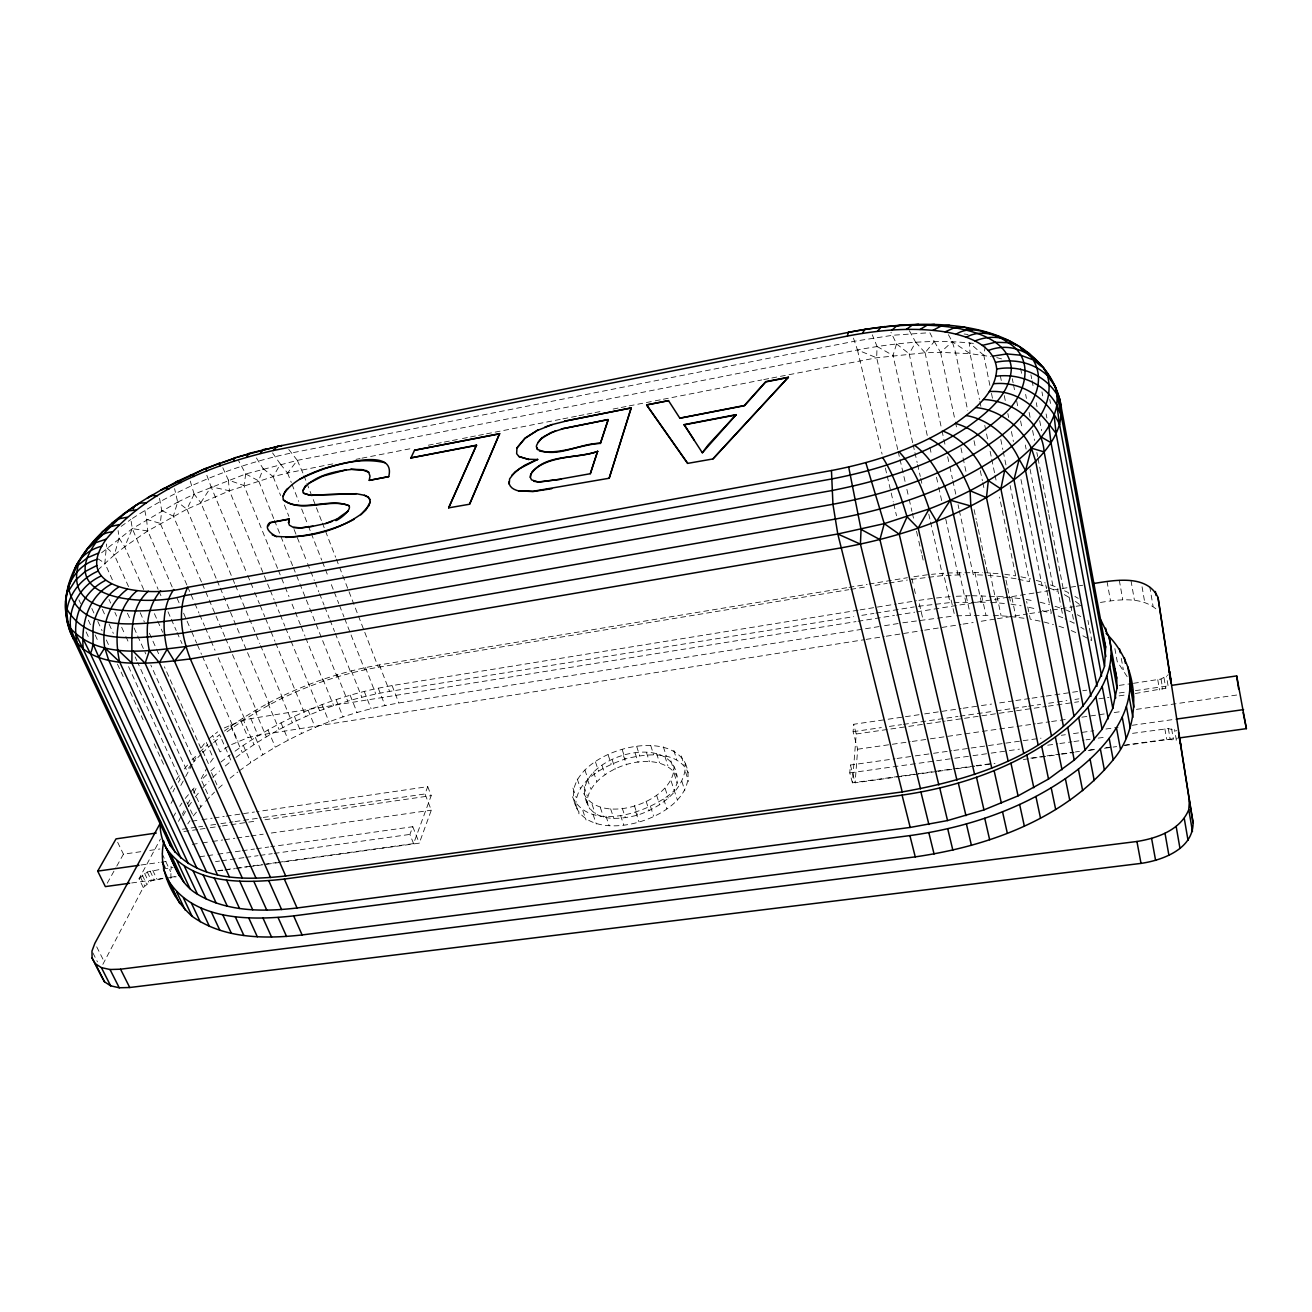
<?xml version="1.0" encoding="UTF-8"?>
<svg xmlns="http://www.w3.org/2000/svg" width="1312" height="1312" viewBox="0 0 1312 1312"><rect width="100%" height="100%" fill="white"/><g stroke="black" fill="none" stroke-linecap="round" stroke-linejoin="round"><path stroke-width="0.75" stroke-dasharray="5 3.75" d="M897.736 449.508L876.662 357.782L877.072 346.483L872.283 334.79M685.356 763.371C706.725 812.505 594.631 850.652 575.673 806.158C556.37 758.5 664.348 722.338 685.356 763.371C686.389 789.152 659.936 807.995 637.501 815.113C621.068 819.442 594.32 822.542 586.907 802.829C588.514 768.225 658.329 744.79 677.025 776.212L677.14 783.116L674.138 790.546M586.907 802.829C567.522 760.566 670.547 727.734 677.025 776.212M575.673 806.158C575.689 780.148 603.881 766.241 625.25 758.976C645.734 753.629 677.5 749.71 688.324 772.866M936.21 771.571L855.112 782.805L857.671 749.218L853.095 731.702L853.702 724.273L886.125 719.534M899.048 776.36L852.406 782.821L856.228 733.998L853.702 724.273M852.406 782.821L849.782 772.899L850.406 765.027L895.03 758.746M170.855 878.499L171.068 866.281M186.862 584.955L160.294 523.39L161.753 510.532L159.523 498.347M112.373 579.855L104.862 563.192L106.6 543.988M277.57 568.375L244.016 485.555L245.738 473.976L238.522 460.594M989.855 385.351L983.787 355.29L985.23 346.712M97.744 570.113L114.341 554.927L119.048 538.166L118.113 530.589M912.676 442.734L893.013 355.47L896.539 343.908L890.963 332.264M201.49 581.987L173.364 516.141L177.661 502.102L174.578 488.638M102.844 964.369L143.254 887.519L151.47 880.762L163 878.302M249.165 866.691L419.299 843.14L431.304 810.176L425.006 793.957L427.728 786.642L256.463 811.718M278.177 862.345L413.575 843.6L431.205 795.646L427.728 786.642M273.716 518.535L258.612 480.832L263.138 468.663L254.905 455.559M413.575 843.6L409.918 834.416L412.788 826.708L270.715 846.732M583.692 793.432C600.65 826.642 674.581 801.944 674.04 766.716M128.527 586.612L114.341 554.927L124.706 546.76L132.315 528.638L130.856 519.454C179.711 487.096 235.028 464.71 292.346 452.788L854.719 341.202L892.947 335.232L925.829 332.953M143.68 589.514L124.706 546.76L147.764 530.95L186.894 509.204L194.16 494.165L245.738 473.976L297.332 460.381L857.458 349.943C895.571 342.711 934.751 338.972 973.438 343.383M172.889 791.923L174.644 788.348M178.498 821.378L181.335 816.048M182.286 814.26L184.172 810.718M187.96 803.6L189.863 800.058M193.651 792.94L197.423 785.839M201.212 778.738L206.902 768.078M143.254 887.519L139.039 878.778L160.425 839.04M171.036 803.387L173.971 798.008M180.81 785.462L184.713 778.278M185.681 776.491L192.52 763.928M193.504 762.141L196.423 756.762M107.256 883.189L115.817 867.839M116.768 866.133L123.426 854.178L141.663 851.57M927.24 435.42L909.183 353.781L915.678 342.235L909.314 330.608M101.582 552.795L132.315 528.638L177.661 502.102L186.894 509.204L229.469 490.786L273.158 476.65L280.391 464.104L272.306 452.558M182.991 815.785L185.763 811.111M173.02 817.245L175.808 812.554M178.301 782.329L180.121 779.328L128.56 666.644M170.609 788.955L172.495 785.872M234.635 583.463L200.818 502.644L211.101 486.785L206.41 474.14M187.796 823.838L189.978 820.689M179.711 806.29L181.909 803.157M139.039 878.778L147.272 872.021L160.868 869.266M188.518 806.437L191.831 801.763M176.267 779.705L180.761 773.539M263.138 468.663L273.158 476.65L287.558 473.009L297.332 460.381L288.41 448.999M193.258 815.966L204.393 802.616M185.222 798.467L196.488 785.199M771.833 378.004L876.662 357.782L925.075 352.748L934.308 341.481L929.88 332.772M195.144 797.089L200.244 790.906M191.732 764.322L186.681 770.292L137.711 662.544M184.303 768.93L188.19 764.322M205.59 801.304L214.512 792.136M202.786 787.823L208.952 781.296M201.343 753.941L194.258 761.321L150.814 665.036M192.028 759.96L197.03 754.777M206.706 774.769L201.343 779.935L209.198 797.335M212.757 777.393L219.547 770.997M1133.437 683.322L1161.038 679.042L1168.32 674.762M212.167 743.789L202.77 752.465L164.394 666.742M199.522 752.186L207.788 744.56M208.592 739.017L217.726 731.834M915.678 342.235L925.075 352.748L940.589 352.37L952.282 341.678L970.044 353.633L991.183 356.634M218.497 788.25L224.254 783.198M210.724 770.898L216.529 765.864M225.336 765.978L231.224 761.009L219.612 734.638L213.643 739.591M213.61 742.576L220.892 736.54M572.426 796.761C589.826 833.628 651.851 811.751 674.401 790.529M230.108 778.18L237.816 772.046M220.875 762.075L230.207 754.761M235.963 757.401C280.817 723.404 334.199 700.887 389.615 691.408L853.768 616.656M227.025 731.817C271.387 698.738 323.867 676.746 378.315 667.234L848.815 589.678M224.401 731.046C269.846 697.197 323.588 674.68 379.348 664.922L846.994 587.694M239.358 770.833C286.114 736.032 341.333 712.629 398.815 703.002L882.55 626.021M121.13 526.391L130.856 519.454M235.045 751.186C281.457 717.73 335.724 695.229 392.091 685.602L858.048 610.211M228.419 746.184L220.022 751.94L212.642 735.278M1135.274 693.523L1165.761 688.177L1168.238 686.717L1166.499 676.451M231.601 744.544L248.05 737.59L258.005 735.294L864.067 639.731M224.319 727.914L240.85 720.944L250.838 718.615L856.014 621.593M177.661 502.102L194.16 494.165L200.818 502.644M280.391 464.104L287.558 473.009L325.852 465.252M327.869 464.858L333.888 463.677M355.995 459.348L360.013 458.56M362.014 458.167L412.247 448.343M428.319 445.211L434.338 444.03M436.355 443.636L442.374 442.456M444.374 442.062L450.41 440.881M452.41 440.488L460.446 438.913M462.464 438.52L468.482 437.339M470.5 436.945L476.518 435.764M478.536 435.371L484.554 434.206M486.572 433.813L560.896 419.266M562.897 418.872L576.968 416.117M578.969 415.724L585.004 414.543M587.005 414.149L593.04 412.968M595.041 412.575L601.076 411.41M613.13 409.049L619.149 407.868M621.166 407.474L627.185 406.294M629.202 405.9L653.31 401.193M655.311 400.8L661.346 399.619M663.347 399.225L761.78 379.955M763.797 379.562L769.816 378.397M849.012 587.366L867.166 584.365M869.167 584.037L907.478 577.706M850.832 589.35L866.986 586.694M875.055 585.365L887.174 583.364M889.192 583.036L907.363 580.035M860.065 609.883L896.375 603.996M898.392 603.668L916.53 600.732M861.836 615.361L873.94 613.409M875.957 613.081L914.3 606.915M858.048 621.281L894.472 615.426M896.506 615.115L914.71 612.196M916.744 611.868L1034.135 593.04M1036.152 592.712L1082.712 585.25M884.567 625.693L900.77 623.118M902.787 622.79L954.71 615.902M866.084 639.403L884.272 636.533M886.289 636.222L922.648 630.482M924.665 630.17L961.04 624.43M963.057 624.118L973.16 622.528M981.228 621.248L995.382 619.018M997.399 618.706L1027.706 613.918M1029.723 613.606L1041.843 611.687M1043.86 611.376L1074.167 606.603M1076.184 606.275L1082.252 605.324M1100.424 602.454C1119.136 599.404 1142.063 596.238 1157.315 610.064M191.978 821.164L200.047 819.984M202.064 819.688L212.134 818.212M214.151 817.917L224.221 816.441M226.238 816.146L254.446 812.013M888.158 719.222L922.615 714.187M924.648 713.892L961.138 708.546M963.156 708.25L979.375 705.872M981.409 705.577L991.544 704.085M999.646 702.904L1013.848 700.821M1015.865 700.526L1030.051 698.46M1032.085 698.164L1044.254 696.377M1046.271 696.082L1070.608 692.523M1072.626 692.228L1080.744 691.03M1082.761 690.735L1086.812 690.145M1119.251 685.389L1131.42 683.618M182.483 829.217L196.636 827.167M198.653 826.872L202.688 826.281M210.773 825.1L218.858 823.92M220.892 823.641L233.011 821.87M235.028 821.574L261.301 817.753M263.318 817.458L425.006 793.957M853.095 731.702L881.336 727.586M889.388 726.422L901.492 724.65M903.509 724.372L957.957 716.45M959.974 716.155L994.25 711.17M996.267 710.874L1026.525 706.479M1028.542 706.184L1040.629 704.429M1048.698 703.248L1066.853 700.608M1074.922 699.444L1078.956 698.853M1119.284 692.982L1127.352 691.818M1135.421 690.637L1169.697 685.651M183.893 831.529L198.079 829.463M200.113 829.168L208.214 827.987M210.248 827.708L220.383 826.232M222.417 825.937L246.738 822.411M248.755 822.116L256.873 820.935M264.975 819.754L431.205 795.646M856.228 733.998L906.772 726.668M908.806 726.372L924.976 724.027M926.994 723.732L945.198 721.092M947.215 720.813L1032.134 708.48M1034.168 708.201L1046.304 706.43M1048.321 706.135L1072.576 702.625M1074.61 702.33L1078.644 701.74M1098.866 698.804L1108.984 697.344M1119.087 695.868L1127.172 694.704M927.518 574.754L911.512 577.05L913.775 586.792M911.397 579.363L942.623 575.591L963.746 574.738M149.765 850.422L159.9 848.979M192.306 844.338L200.408 843.173M202.425 842.894L210.527 841.73M212.56 841.435L222.679 839.992M224.713 839.713L234.832 838.253M236.865 837.974L249.018 836.236M251.035 835.941L263.187 834.202M271.289 833.038L431.304 810.176M857.671 749.218L910.2 741.706M912.217 741.428L928.371 739.115M930.388 738.82L1035.447 723.814M1037.464 723.519L1049.584 721.78M1051.601 721.502L1067.771 719.189M1081.908 717.172L1106.147 713.695M1114.232 712.547L1122.318 711.399M1136.454 709.366L1239.479 694.638M932.504 598.452L918.548 600.404L923.025 619.576M140.991 865.018L159.064 862.476M161.097 862.181L169.215 861.033M199.67 856.752L205.754 855.883M207.788 855.604L215.906 854.456M217.94 854.178L240.26 851.029M242.294 850.734L254.462 849.028M256.496 848.733L268.681 847.011M897.064 758.451L913.283 756.171M915.3 755.876L931.536 753.596M933.554 753.301L951.807 750.743M953.84 750.448L1041.039 738.164M1061.31 735.294L1065.377 734.736M1073.478 733.588L1093.765 730.735M1105.934 729.013L1118.103 727.291M1132.289 725.29L1176.913 719.009M162.885 868.987L173.004 867.56M215.529 861.623L219.58 861.049M221.613 860.77L243.884 857.654M245.902 857.359L258.054 855.67M260.071 855.391L272.224 853.686M274.257 853.407L409.918 834.416M849.782 772.899L934.603 761.026M936.637 760.747L952.791 758.484M954.808 758.205L970.962 755.942M972.979 755.663L989.15 753.4M991.167 753.121L1007.321 750.858M1009.338 750.579L1019.44 749.152M1047.714 745.2L1057.816 743.789M1059.834 743.51L1071.953 741.805M1073.97 741.526L1084.073 740.116M1086.09 739.837L1090.124 739.263M1098.21 738.131L1106.295 737.016M1132.551 733.342L1168.336 728.586L1176.913 730.85M918.334 606.259L950.085 602.585L943.476 573.18L931.504 574.361M171.085 877.17L175.119 876.613M217.562 870.742L223.63 869.905M225.648 869.626L233.733 868.495M235.75 868.216L262.023 864.592M264.04 864.313L276.16 862.624M901.065 776.081L974.062 765.978M976.079 765.7L992.298 763.453M1030.822 758.106L1045.024 756.155M1047.042 755.86L1059.21 754.187M1061.244 753.908L1073.413 752.219M1075.43 751.94L1079.481 751.382M1089.632 749.972L1095.7 749.136M1105.852 747.725L1111.92 746.889M1124.089 745.2L1166.663 739.296L1176.356 740.148L1174.568 729.636M131.692 882.96L164.098 878.466M166.116 878.187L176.251 876.777M218.776 870.889L222.827 870.332M224.86 870.053L234.979 868.659M237.013 868.38L247.132 866.97M938.228 771.292L954.447 769.045M956.481 768.766L974.718 766.241M976.751 765.962L995.004 763.436M1023.376 759.5L1059.883 754.449M1061.9 754.17L1074.069 752.498M1088.255 750.53L1094.339 749.677M1104.474 748.283L1116.643 746.594M1124.761 745.478L1177.471 738.18M936.473 597.977L950.38 596.616L954.283 613.967M956.3 596.288L970.044 595.714M947.428 572.967L982.426 572.524M956.678 615.804L991.61 615.262M954.021 602.388L988.805 602.224M971.995 595.697L1004.418 596.796M934.308 341.481L940.589 352.37L970.044 353.633L979.457 399.471M984.328 572.606L1001.105 573.902M982.524 575.066L973.242 574.672L959.351 510.696M993.512 615.344L1008.518 616.361M990.691 602.323L1005.517 603.569M1006.271 596.96L1020.851 598.698M1010.371 616.525L1024.885 618.362M988.084 575.312L1000.679 576.509M964.14 334.002L968.076 334.511M172.2 587.005L147.764 530.95L132.315 528.638L158.112 589.301M1004.795 574.246L1015.439 575.87M1002.483 576.69L1016.324 578.805L999.531 497.1M1011.027 604.16L1021.113 605.8M1026.246 599.453L1034.151 601.027M1040.104 621.183L1030.264 619.149L1026.64 601.437M1020.933 576.821L1030.609 578.904M1018.21 579.215L1029.543 581.675L1010.109 485.506M269.501 588.58L229.469 490.786L211.101 486.785L246.935 573.557M1028.985 607.341L1036.693 609.08M996.726 357.635L1003.614 359.373M1040.072 602.208L1049.485 604.684M1044.04 622.003L1053.421 624.545M1036.201 580.38L1045.336 582.987M1038.448 584.234L1046.992 587.12M144.828 510.466L146.583 519.404L160.294 523.39M1042.253 610.621L1051.355 613.36L1049.846 605.767M1055.028 606.275L1060.342 608.063M1058.932 626.185L1066.016 628.628M222.81 467.744L228.337 480.044L244.016 485.555M1050.453 584.89L1057.292 587.399L1060.998 606.488M1048.665 587.727L1057.21 591.253M1058.144 615.968L1063.228 617.936M853.456 338.135L857.458 349.943L876.662 357.782M1065.672 609.85L1072.298 612.655M1071.199 630.564L1076.152 632.712M1064.606 590.826L1068.28 592.548L1074.167 623.233L1065.049 618.805M161.753 510.532L173.364 516.141M1077.267 614.738L1080.809 616.607M245.738 473.976L258.612 480.832M1082.876 635.795L1091.732 640.535L1087.927 620.33M877.072 346.483L893.013 355.47M1074.905 596.435L1078.218 598.387M1064.344 594.615L1069.182 597.468M1080.776 627.234L1084.073 629.252M97.629 558.617L104.862 563.192M1075.43 601.388L1079.71 604.586M896.539 343.908L909.183 353.781M983.787 355.29L969.404 342.842L970.044 353.633M106.961 547.875L114.341 554.927M1127.156 676.648L1117.217 661.494L1114.839 648.423M119.048 538.166L124.706 546.76M948.396 334.675L952.282 341.678L955.612 352.666L967.748 410.672M92.89 952.856L97.465 961.876M96.711 946.838L103.992 961.237M117.67 842.288L123.426 854.178M142.254 875.088L146.468 883.829M140.351 876.908L144.566 885.649M147.272 872.021L151.47 880.762M144.615 873.415L148.814 882.156M152.766 870.397L156.932 879.138M150.044 870.988L154.242 879.729M162.081 853.718L170.544 871.611M86.133 631.925L89.577 639.338M78.917 599.879L80.622 603.569M88.314 620.166L90.872 625.709M95.136 634.942L98.564 642.322M297.332 460.381L303.22 473.763M91.824 608.456L94.382 614.032M97.81 621.445L102.074 630.711M106.338 639.994L108.896 645.553M117.44 664.102L123.41 677.074M130.249 691.916L143.041 719.73M154.144 743.838L164.394 766.093M102.352 609.375L104.894 614.918M109.109 624.151L113.34 633.384M186.829 801.96L192.454 814.211M192.831 789.135L200.769 806.585M108.994 599.371L110.684 603.094M114.898 612.376L116.588 616.099M121.655 627.234L125.034 634.68M125.886 636.533L129.265 643.962M135.169 656.968L136.858 660.69M127.412 613.196L130.757 620.592M134.103 628.005L145.796 653.934M140.204 612.704L144.369 622.019M149.388 633.204L159.392 655.557M211.494 772.637L216.939 784.789M154.406 613.672L156.882 619.248M157.719 621.117L162.655 632.269M158.932 591.171L161.409 596.796M168.002 611.769L170.462 617.394M171.298 619.264L176.234 630.498M177.054 632.368L181.991 643.602M243.278 745.298L250.789 762.567M177.071 598.223L180.334 605.701M183.598 613.163L190.929 629.99M191.732 631.859L196.62 643.06M197.44 644.93L201.507 654.278M202.327 656.148L233.257 727.143M230.715 724.65L237.98 741.296M230.797 726.258L242.294 752.58M240.85 720.944L248.05 737.59M187.665 586.825L194.094 601.749M194.914 603.618L198.932 612.95M199.736 614.82L204.574 626.004M205.377 627.874L210.199 639.059M211.002 640.928L215.037 650.26M218.251 657.722L244.819 719.288M242.654 718.222L254.003 744.511M250.838 718.615L258.005 735.294M255.381 737.426L262.81 754.662M202.294 583.873L224.795 636.55M225.598 638.419L256.955 711.809M255.069 710.546L266.303 736.819M267.976 729.931L275.323 747.168M267.992 703.314L279.112 729.554M281.014 722.879L288.279 740.099M186.894 509.204L216.316 578.772M217.103 580.642L219.498 586.284M220.285 588.17L269.567 704.724M294.413 716.286L301.612 733.506M235.422 585.332L238.571 592.86M239.358 594.73L259.792 643.602M260.58 645.488L282.605 698.099M281.342 696.541L292.33 722.781M247.722 575.443L250.051 581.085M250.822 582.954L253.938 590.482M254.708 592.352L259.382 603.635M260.17 605.504L264.827 616.788M265.614 618.674L270.272 629.94M271.059 631.826L274.946 641.224M275.717 643.11L305.876 716.5M308.107 710.186L315.208 727.422M270.272 590.466L274.126 599.863M274.897 601.749L279.522 613.032M280.292 614.902L284.901 626.185M285.672 628.071L290.296 639.354M291.067 641.24L319.685 710.776M321.998 704.626L329.033 721.862M336.036 699.608L343.006 716.877M323.014 679.354L333.658 705.643M278.324 570.261L284.425 585.316M285.196 587.202L289.001 596.616M292.051 604.143L300.432 624.84M301.202 626.726L305.007 636.14M305.778 638.026L323.31 681.322M337.184 674.778L347.729 701.1M274.47 520.421L292.592 565.652M293.347 567.538L337.151 676.844M350.14 695.18L357.044 712.465M351.354 670.842L361.8 697.197M412.788 826.708L419.299 843.14M273.158 476.65L280.637 495.526M284.376 504.956L288.87 516.288M294.101 529.507L306.828 561.602M307.582 563.488L314.322 580.478M315.06 582.38L318.8 591.81M319.554 593.696L324.048 605.029M324.786 606.915L329.279 618.247M330.034 620.133L334.527 631.466M335.265 633.352L350.993 672.99M364.228 691.358L371.066 708.677M287.558 473.009L291.28 482.472M292.018 484.358L298.693 501.397M301.662 508.958L307.598 524.095M308.336 525.981L310.567 531.672M311.305 533.558L321.702 560.044M322.44 561.93L324.671 567.62M325.409 569.506L328.377 577.067M331.346 584.644L333.576 590.318M334.314 592.204L338.775 603.569M339.513 605.455L343.957 616.804M344.695 618.706L364.736 669.776M378.25 688.16L385.023 705.512M365.441 667.546L375.79 693.966M303.958 475.649L306.172 481.34M306.91 483.242L321.637 521.176M322.375 523.078L335.626 557.223M336.364 559.109L357.7 614.114M358.438 616.017L378.315 667.234M392.091 685.602L398.815 703.002M379.348 664.922L389.615 691.408M582.774 810.488L586.038 819.951M572.95 788.086L576.181 797.45M575.755 804.42L579.018 813.85M586.398 799.533L589.646 808.963M577.231 778.984L580.429 788.299M592.073 804.354L595.304 813.817M584.053 786.495L587.268 795.876M593.073 814.522L596.337 824.034M600.322 807.536L603.553 817.032M584.906 770.046L588.071 779.344M587.432 779.197L590.613 788.545M593.565 772.03L596.714 781.362M605.964 816.195L609.211 825.74M595.451 761.862L598.584 771.144M610.621 808.848L613.819 818.376M620.543 815.375L623.758 824.953M602.011 765.437L605.127 774.752M612.212 759.861L615.295 769.176M608.161 754.925L611.244 764.207M622.232 808.176L625.414 817.72M194.16 494.165L190.273 481.127M635.779 812.062L638.944 821.673M623.495 755.646L626.546 764.978M634.352 805.535L637.501 815.113M622.2 749.693L625.25 758.976M635.139 753.072L638.173 762.403M650.522 806.536L653.638 816.146M646.094 801.14L649.21 810.718M636.681 746.462L639.698 755.778M646.406 752.284L649.407 761.649M656.607 795.285L659.69 804.863M665.135 788.397L668.202 797.975M650.703 745.478L653.688 754.826M663.708 799.172L666.791 808.782M656.541 753.367L659.542 762.764M674.138 773.604L677.14 783.116M663.364 746.807L666.332 756.188M664.889 756.27L667.874 765.7M671.121 781.001L677.435 800.123M681.846 781.23L684.848 790.808M670.875 760.812L673.843 770.275M681.338 756.024L684.274 765.486M685.569 771.964L688.538 781.509M673.81 750.382L676.762 759.796M850.406 765.027L855.112 782.805M857.458 349.943L882.09 454.132M914.234 588.727L915.612 594.582M885.338 468.056L886.748 474.009M887.207 475.994L893.259 501.84M893.718 503.824L896.506 515.764M898.179 451.508L899.556 457.494M900.016 459.479L905.05 481.422M906.887 489.392L908.724 497.363M909.183 499.364L911.922 511.336M912.381 513.32L913.759 519.306M916.514 531.262L918.334 539.248M918.794 541.233L921.549 553.205M922.008 555.206L923.386 561.175M913.136 444.719L914.464 450.656M914.923 452.64L917.154 462.562M917.596 464.546L920.286 476.436M920.729 478.421L922.074 484.374M928.765 514.124L930.11 520.077M930.552 522.045L942.623 575.591M959.285 572.327L965.796 601.831M929.88 447.359L931.635 455.313M936.489 477.224L938.244 485.178M938.687 487.178L941.77 501.118M945.739 519.027L958.055 574.771M966.157 595.746L970.421 615.098M925.075 352.748L941.573 428.729M942 430.73L945.476 446.72M947.641 456.707L949.38 464.71M949.806 466.711L952.414 478.7M952.856 480.7L955.89 494.706M958.055 504.694L958.924 508.695M981.72 595.599L985.919 615.033M974.832 572.212L981.245 601.847M996.972 596.156L1001.105 615.672M990.035 572.852L996.349 602.618M940.589 352.37L955.005 420.053M955.431 422.038L957.12 430.008M960.942 447.917L962.631 455.871M963.057 457.872L966.026 471.795M974.094 509.63L976.21 519.568M976.636 521.569L977.899 527.539M978.326 529.523L979.605 535.493M980.031 537.494L981.294 543.463M981.72 545.448L984.262 557.403M984.689 559.388L985.968 565.357M986.378 567.342L987.657 573.328M1006.042 580.232L1007.288 586.218M1007.698 588.202L1008.944 594.188M1009.354 596.173L1010.601 602.159M974.012 440.668L975.685 448.671M980.294 470.68L982.393 480.684M982.803 482.685L984.066 488.671M1011.847 597.452L1015.931 617.05M979.867 401.456L981.097 407.442M984.787 425.367L988.067 441.308M990.117 451.279L991.347 457.248M991.757 459.249L994.611 473.189M995.021 475.19L996.251 481.16M991.478 393.354L992.692 399.373M1000.794 439.438L1002.811 449.458M1003.221 451.459L1006.058 465.481M1045.713 584.89L1046.468 588.694M1046.845 590.58L1047.976 596.271M1048.337 598.174L1049.469 603.864M1000.302 375.609L1001.499 381.595M1004.27 395.584L1005.468 401.57M1007.846 413.542L1008.649 417.544M1011.421 431.517L1013.405 441.504M1020.966 479.438L1042.007 585.267M1012.323 378.742L1013.11 382.76M1013.504 384.777L1015.078 392.796M1016.652 400.832L1017.833 406.851M1020.588 420.922L1022.163 428.942M1025.312 445.014L1026.099 449.032M1030.035 469.106L1053.651 589.58M1061.375 608.391L1062.868 616.017M1020.605 368.393L1022.146 376.396M1025.64 394.42L1026.41 398.422M1029.116 412.427L1030.281 418.446M1032.593 430.451L1034.528 440.455M1036.857 452.476L1037.628 456.478M1038.022 458.478L1048.468 512.533M1048.862 514.534L1063.573 590.613M1030.92 374.756L1031.691 378.742M1032.068 380.742L1033.594 388.729M1036.267 402.702L1037.021 406.687M1039.694 420.66L1041.597 430.648M1049.764 399.471L1050.502 403.473M1041.958 391.862L1042.712 395.88M1046.123 413.952L1046.878 417.97M1121.284 658.411L1123.334 669.678M1107 581.364L1110.526 600.863M1119.3 580.199L1122.76 599.748M1131.01 580.691L1134.437 600.306M1157.774 679.747L1159.529 690.014M1164.859 728.816L1166.663 739.296M1171.632 728.865L1173.436 739.361M1161.038 679.042L1162.793 689.292M1168.336 728.586L1170.124 739.082M1142.063 586.792L1144.769 602.536M1149.722 586.513L1153.068 606.275M1164.023 677.91L1165.761 688.177M228.337 480.044L229.469 490.786M146.583 519.404L147.764 530.95M213.315 758.188L208.788 764.519L201.31 747.791L205.886 741.493L213.315 758.188"/><path stroke-width="1.5" d="M157.342 495.756L151.536 495.526C107.715 521.028 56.334 564.701 67.076 621.363C78.31 675.09 150.667 663.544 190.322 658.936L840.943 547.891C902.164 536.805 962.959 516.272 1013.946 479.831C1038.104 461.283 1067.952 433.682 1059.883 399.881C1033.052 312.994 919.81 318.357 848.388 332.379L847.404 336.069L273.322 450.508C211.855 464.825 147.944 489.753 106.256 539.134C67.716 593.106 156.03 597.239 187.698 587.317L831.464 470.516C875.038 462.201 918.039 447.753 955.398 423.448C973.75 410.328 995.529 393.616 996.71 369.082C994.447 344.203 965.845 335.495 945.05 331.887C912.594 326.885 879.466 329.919 847.404 336.069M146.436 502.758L139.679 503.119C119.146 514.763 105.206 534.214 87.412 548.744C75.932 564.931 68.437 582.2 65.6 601.749C67.716 612.245 66.551 622.724 70.536 632.827L170.445 845.781C195.636 881.877 246.656 880.303 285.704 875.973L902.213 791.923C979.064 778.508 1076.496 747.643 1104.524 666.234L1059.571 424.563L1056.849 405.211L1057.193 395.437L1055.209 386.253L1047.566 375.773L1043.499 367.59C1030.674 360.292 1024.147 344.302 1008.059 342.662C995.923 333.674 980.13 329.624 966.19 337.217M920.548 788.955L860.426 544.152L861.049 529.408L848.667 466.974M831.464 470.516L832.94 504.267L837.794 534L902.213 791.923M181.056 858.31L83.279 649.358C80.885 624.594 87.674 597.026 111.159 584.201M160.31 823.116L94.89 943.246L91.971 951.052L92.086 958.039L101.303 976.128L104.534 981.835L110.651 985.82L119.244 987.772L129.74 987.51L1141.014 863.394C1162.776 860.229 1193.248 848.913 1193.084 822.722L1178.52 732.424M1192.477 831.529L1188.77 809.619L1189.394 800.878L1158.004 597.452C1146.934 573.754 1113.757 580.347 1092.83 583.627M160.425 821.164C159.474 830.414 161.72 839.795 166.116 847.929C174.037 864.805 180.334 884.403 197.505 894.276C227.238 912.037 263.696 911.873 297.053 907.986L910.2 827.429L947.543 820.558L983.967 809.898L1018.063 795.876L1048.518 779.049L1074.233 760.091L1085.024 750.054L1102.096 729.308L1112.806 708.365L1117.02 687.947L1116.709 678.14L1109.034 637.025L1100.817 619.854M1171.075 683.208L1158.004 597.452M1169.353 672.958L1169.517 671.154L1171.239 681.404M229.387 876.892L131.823 663.019C132.627 638.534 127.674 609.768 148.322 591.154M289.23 518.945L288.591 522.717L289.23 518.945L269.829 522.619C259.251 531.376 287.131 540.757 272.24 534.837M163.885 841.271C157.44 868.741 172.02 898.097 192.126 916.334C223.663 938.933 265.09 939.064 302.104 934.948L915.251 856.867C988.543 846.306 1065.082 818.754 1113.199 759.779C1143.277 724.208 1139.734 665.266 1106.114 633.466M166.919 878.089C191.798 921.057 250.297 920.663 293.675 915.891L909.888 835.596C970.126 827.232 1029.936 806.65 1078.382 769.144C1106.246 746.758 1133.486 714.286 1129.698 676.221M1038.071 744.478L986.46 497.625L988.33 480.651C979.457 459.823 964.861 439.52 943.066 431.123M166.116 847.929C191.831 885.075 244.262 883.517 284.327 879.073L902.066 795.121C961.516 786.446 1020.769 765.831 1067.722 727.455C1093.437 705.84 1118.496 672.548 1109.034 637.025M1104.524 666.234L1105.655 647.111L1059.883 399.881C1051.978 369 1023.147 337.2 988.395 350.435M530.327 477.371L530.802 474.042L530.327 477.371L531.54 479.864L538.543 482.16L561.438 479.126L538.478 481.93L533.656 481.274M536.706 447.425L537.559 449.491L536.706 447.425C533.968 444.899 549.777 429.549 538.133 442.242M288 488.441C284.983 489.212 280.752 502.332 284.573 492.836C293.757 479.979 309.14 473.862 323.769 468.581C339.874 464.53 396.339 446.654 388.713 476.633L369.23 480.372L369.984 476.092L368.688 472.254L366.278 470.549L350.796 469.286L362.145 469.647L368.688 472.254M233.618 461.02L234.241 457.888L277.242 446.49L850.028 332.051M1051.371 735.491L1000.876 488.868L1004.746 470.09C995.332 448.983 978.358 429.614 955.398 423.448M516.944 447.966L525.062 438.356L537.969 429.975L524.98 438.126L516.944 447.966L516.649 453.673L518.945 456.527L528.802 459.495L518.945 456.527M1063.392 726.11L1013.946 479.831L1019.162 459.216C1035.906 444.916 1052.568 427.63 1056.849 405.211C1045.27 383.76 1019.703 373.051 996.038 376.249M509.04 481.684L509.22 484.062L509.63 478.864L515.058 471.861L525.03 465.055L537.69 459.331L519.65 468.581L511.68 475.42M1074.052 716.385L1025.558 470.598L1031.412 448.163C1020.949 426.597 999.875 409.869 975.669 407.54M938.851 785.035L879.926 539.576L884.255 523.636L865.805 462.644M73.8 572.606C76.522 558.961 88.855 549.564 101.778 546.169M631.105 407.95L564.668 421.185L631.105 407.95L609.178 478.24L532.918 491.311L518.863 490.836L532.984 491.557L551.811 488.671M609.178 478.24L631.17 408.18M188.321 863.575L90.364 653.606C95.907 642.421 90.446 629.891 95.087 618.329C99.368 605.734 107.371 594.631 118.457 587.169M530.884 474.272C544.496 453.165 577.346 459.43 597.616 451.295L590.318 473.714L561.372 478.896M537.477 449.262C556.534 459.052 580.56 442.702 600.388 443.423L608.145 419.578L561.52 428.942L608.145 419.578M590.318 473.714L597.616 451.295M600.388 443.423L608.21 419.807M242.294 878.056L145.107 663.298L149.371 650.752C145.058 630.465 146.682 607.144 160.572 590.761M369.016 505.268L370.099 502.168L365.868 510.024L360.734 514.73L369.098 505.481M302.892 490.524C310.862 478.339 300.038 491.688 303.761 493.279L309.665 495.132L303.761 493.279M269.829 522.619L268.501 525.866M410.787 458.167L414.543 450.246L499.577 433.649L469.581 504.218L448.655 507.859L476.486 445.162L410.705 457.954L476.568 445.391M469.581 504.218L499.577 433.649M187.698 587.317C176.858 609.785 181.663 636.533 190.322 658.936L285.704 875.973M448.655 507.859L476.486 445.162M956.94 780.214L899.245 534.214L907.068 516.797C900.786 496.395 894.226 475.666 882.681 457.544M71.914 577.805L68.536 585.004L68.568 590.613M247.017 456.904L248.755 453.444L281.949 445.555L277.242 446.49L273.322 450.508M92.086 958.039L95.3 963.697L101.401 967.616L110.011 969.502L120.556 969.207L1136.93 841.484C1157.102 838.286 1180.488 830.102 1188.77 809.619M133.135 508.99L134.628 506.202L139.679 503.119M206.935 470.86L205.312 468.548L177.415 481.242L160.884 490.229L205.312 468.548L235.914 457.757L222.105 462.578M129.658 883.238L105.354 886.6L97.695 871.119L116.03 838.876L156.243 833.038M862.492 333.379L864.739 329.443L867.527 328.918M256.07 878.286L159.375 662.724L167.1 649.26C162.54 629.53 161.934 606.882 173.758 589.465M974.619 774.539L918.17 528.113L929.191 508.941C961.171 496.428 992.298 480.832 1019.162 459.216C1009.207 437.847 990.052 419.692 966.304 415.56M348.057 511.172C317.996 531.573 353.305 513.55 349.074 505.727C329.164 497.33 300.874 513.189 283.392 499.97C301.481 513.746 329.853 497.756 349.074 505.727M196.849 868.134L98.81 657.148L104.747 647.833C101.106 626.152 109.306 602.618 127.149 589.334M991.741 768.061L936.522 521.323L950.298 500.216C942.623 479.815 932.635 458.724 914.71 445.375M597.698 451.525C576.985 458.282 547.202 455.084 531.622 472.369M99.614 535.952L102.533 531.688L109.831 526.817L119.048 524.587M81.59 556.96C89.987 546.596 97.072 533.115 112.045 531.901M260.301 453.394L263.122 449.622L266.844 448.917M270.584 877.597L174.496 661.264L185.878 646.554L837.794 534L884.255 523.636L929.191 508.941L936.522 521.323M736.18 414.658L708.3 444.801L702.33 452.755L736.18 414.658L684.11 424.629L694.294 440.291M877.449 331.346L880.942 327.246L884.878 326.557M679.846 418.184L744.363 405.506L765.732 381.661L788.348 377.249L712.908 458.954L687.668 463.382L646.636 404.916L668.513 400.652L679.846 418.184L744.429 405.736L765.798 381.89L788.414 377.479M788.348 377.249L712.908 458.954M88.888 547.94L92.66 544.021M137.137 590.679C116.292 607.882 114.144 637.173 119.622 661.888L217.448 874.825M892.094 330.017L896.85 325.77L901.918 324.982M305.86 486.063C317.832 474.928 335.068 471.221 350.878 469.499M189.83 475.731L191.175 474.682L193.881 476.518M541.708 438.52L550.696 432.681L561.602 429.172M906.33 329.394L912.299 325.081L918.482 324.228M346.056 469.86L322.604 476.158L308.533 483.439M277.242 536.428C306.057 538.691 336.872 531.245 360.636 514.501M105.304 580.494C82.262 592.122 70.799 619.756 77.605 644.438L175.086 852.357M175.086 482.767L177.415 481.242L181.187 482.586M112.094 523.094L118.703 518.83L127.166 517.24M555.73 430.73L544.086 436.388M122.836 514.566L128.691 510.909L136.333 509.942M100.942 576.099C77.867 586.513 63.632 614.672 73.357 638.911L67.076 621.363L77.605 644.438M151.536 495.526L147.354 498.068L164.148 488.212L168.969 489.015M919.991 329.492L927.141 325.163L934.423 324.326M98.121 571.081C82.361 577.936 69.88 592.089 67.043 609.276C89.675 648.177 145.534 637.222 182.876 633.073L835.055 519.109C892.439 508.531 949.134 489.491 997.891 456.888C1023.13 438.552 1056.603 411 1047.566 375.773C1033.954 362.538 1013.864 358.373 995.611 362.358M385.187 462.759C357.11 456.051 324.917 466.744 299.546 479.339M285.819 537.395C308.779 536.214 333.674 530.31 354.06 519.322M96.809 565.505L85.231 571.491L75.752 579.937L69.06 590.269C80.967 636.238 146.928 622.888 181.532 619.444L832.94 504.267C893.128 492.836 953.316 472.5 1002.352 434.797C1023.557 418.003 1049.928 388.09 1033.167 359.882L1020.67 355.208L1006.911 353.928L992.823 356.126M932.93 330.312L941.229 326.032L949.576 325.261M97.006 559.437C69.29 567.096 59.663 599.617 68.634 624.43M945.05 331.887L954.431 327.705L963.779 327.049L972.454 329.902M313.043 526.227L300.924 528.031L293.658 527.408L300.842 527.818L313.043 526.227L325.72 523.521L336.643 519.175M98.679 552.975L87.428 557.78L78.261 565.078C63.402 621.708 150.044 612.146 181.925 606.702L831.578 490.606C892.57 478.585 954.759 457.921 1001.876 415.888C1024.213 398.946 1037.448 359.734 1008.059 342.662L995.365 342.268L982.426 345.368M538.035 430.205L552.27 424.53L564.75 421.398M204.967 469.171L219.711 462.939L220.219 465.678M956.169 334.183C969.912 325.458 985.099 332.067 998.957 336.446M106.256 539.134L95.825 542.66C53.185 601.404 149.207 606.734 184.041 595.73L831.086 479.077C878.794 470.04 925.911 454.214 966.764 427.515C986.69 413.165 1010.453 394.814 1011.355 368.032C1008.436 340.907 977.21 331.641 954.431 327.705C919.187 322.375 883.206 325.671 848.388 332.379M237.849 457.166L249.51 453.591M974.98 340.956C988.28 335.593 1005.041 335.478 1016.177 345.548M499.642 433.862L414.543 450.246M646.636 404.916L668.513 400.652M684.175 424.875L736.245 414.887M539.429 451C558.699 454.903 580.74 444.883 600.306 443.194M269.911 522.832L289.312 519.158M1171.714 685.356L1236.675 675.91L1246.4 728.636L1179.488 737.902M70.586 628.464C99.351 659.624 148.223 651.064 185.878 646.554M97.695 871.119L139.023 865.297M1176.913 719.009L1243.563 709.612M996.71 369.082C1021.786 364.146 1048.911 376.396 1059.883 399.881M356.388 493.706L312.764 495.083L356.388 493.706L364.457 495.296L368.131 497.166L369.951 499.659L368.049 496.953L364.457 495.296M528.72 459.266L537.756 459.561M993.594 383.76C1022.097 380.742 1048.19 399.094 1059.571 424.563M309.583 494.903L312.846 495.296M989.363 391.534C1020.572 389.746 1039.252 410.968 1056.111 433.485L1101.588 676.172M983.377 399.488C1011.913 400.504 1042.089 421.939 1044.139 451.902L1090.928 696.36M982.393 331.92L986.362 332.723M1023.606 752.957L970.831 506.006L950.298 500.216L1008.108 760.845M1044.139 451.902L1031.412 448.163L1035.66 461.266L1083.253 706.446M518.945 491.065C514.517 489.802 510.696 488.294 509.154 483.833M293.74 527.621L289.362 525.161L288.509 522.488M929.437 438.47C949.576 449.278 961.811 470.172 970.093 490.754L986.46 497.625M837.794 534L860.426 544.152M861.049 529.408L879.926 539.576M1041.367 437.109L1050.961 442.62L1097.062 686.242M1020.867 348.762L1029.182 353.551L1031.511 356.782M988.33 480.651L1000.876 488.868M884.255 523.636L899.245 534.214M118.031 649.998L131.823 663.019M119.622 661.888L104.747 647.833L108.584 659.92L206.574 871.89M132.955 650.982L145.107 663.298M907.068 516.797L918.17 528.113M1004.746 470.09L1013.946 479.831M899.048 451.771C914.12 467.613 922.172 488.605 929.191 508.941M149.371 650.752L159.375 662.724M646.701 405.146L687.668 463.382M684.11 424.629L702.33 452.755M167.1 649.26L174.496 661.264M1019.162 459.216L1025.558 470.598M95.3 963.697L104.534 981.835M101.401 967.616L110.651 985.82M110.011 969.502L119.244 987.772M120.556 969.207L129.74 987.51M83.722 640.125L90.364 653.606M76.145 634.746L83.279 649.358M162.409 862.23L164.968 867.626M176.628 891.93L185.304 910.233M171.118 885.288L179.777 903.509M164.016 870.381L175.529 896.227M191.47 903.263L200.178 921.746M183.434 897.933L192.126 916.334M176.956 860.82L190.043 888.716M170.855 854.686L183.926 882.451M162.754 840.615L179.137 875.563M184.385 866.248L197.505 894.276M69.126 626.234L71.734 631.777M200.736 907.838L209.444 926.403M193.11 870.938L206.246 899.081M211.166 911.643L219.858 930.29M222.696 914.612L231.371 933.324M203.098 874.809L216.201 903.099M170.445 845.781L165.673 832.972M235.242 916.694L243.884 935.489M214.25 877.843L227.337 906.248M226.5 879.975L239.538 908.494M248.722 917.892L257.316 936.752M239.735 881.188L252.724 909.806M263.023 918.154L271.584 937.096M253.872 881.451L266.795 910.184M278.062 917.498L286.557 936.489M268.78 880.746L281.621 909.577M293.675 915.891L302.104 934.948M284.327 879.073L297.053 907.986M93.283 644.52L98.81 657.148M1056.849 405.211L1061.326 415.953L1105.868 656.525M1180.292 742.969L1181.046 744.806M325.72 523.521L332.116 521.389M1102.588 634.598L1105.655 647.111M369.23 480.372L388.713 476.633M1130.157 683.896L1133.47 697.164M1061.424 407.704L1057.193 395.437L1061.326 415.953M544.956 427.04L552.27 424.53M174.676 864.165L175.71 868.134M909.888 835.596L915.251 856.867M902.066 795.121L910.2 827.429M1055.209 386.253L1056.373 390.96M920.926 792.071L928.896 824.477M928.814 832.661L934.078 853.997M939.753 788.053L947.543 820.558M947.707 828.774L952.856 850.16M966.403 823.969L971.438 845.404M958.334 783.116L965.96 815.67M976.505 777.278L983.967 809.898M984.738 818.278L989.658 839.762M994.102 770.62L1001.4 803.272M1002.532 811.767L1007.337 833.284M1010.945 763.19L1018.063 795.876M1019.637 804.502L1024.328 826.035M1035.906 796.515L1040.498 818.065M1026.853 755.072L1033.823 787.774M1041.712 746.348L1048.518 779.049M1051.207 787.905L1055.684 809.455M1243.136 712.629L1246.4 728.636M1065.393 778.754L1069.788 800.304M1055.373 737.114L1062.031 769.8M1067.722 727.455L1074.233 760.091M1114.839 668.694L1116.709 678.14M1078.382 769.144L1082.662 790.66M1078.644 717.467L1085.024 750.054M1090.059 759.14L1094.257 780.64M1088.074 707.25L1094.339 739.755M1100.342 748.857L1104.442 770.308M1095.93 696.885L1102.096 729.308M1102.195 686.488L1108.263 718.828M1109.165 738.377L1113.199 759.779M1106.82 676.156L1112.806 708.365M1116.463 727.799L1120.432 749.136M1136.93 841.484L1141.014 863.394M1109.804 665.955L1115.725 698.05M1056.75 392.534L1057.488 396.552M1111.149 655.984L1117.02 687.947M1122.236 717.188L1126.139 738.476M1105.655 628.186L1106.377 632.122M1129.074 696.262L1132.896 717.385M1119.595 649.03L1120.268 652.786M1151.608 838.466L1155.61 860.41M1126.434 706.643L1130.288 727.865M1127.762 666.709L1131.502 687.57M1130.157 686.094L1133.945 707.135M1124.368 657.624L1125.384 663.282M1165.023 833.333L1168.91 855.309M1176.159 826.462L1179.98 848.438M1184.26 818.36L1188.016 840.303M1178.816 734.179L1179.996 741.214M1189.394 800.878L1193.084 822.722M1169.632 674.663L1170.796 681.502M1155.396 591.499L1156.069 595.468M1236.675 675.91L1238.643 689.03M282.9 496.756L283.392 499.97M1048.944 426.17L1050.961 442.62M1054.11 415.494L1056.111 433.485M369.869 499.446L370.181 502.398M970.093 490.754L970.831 506.006"/></g></svg>
